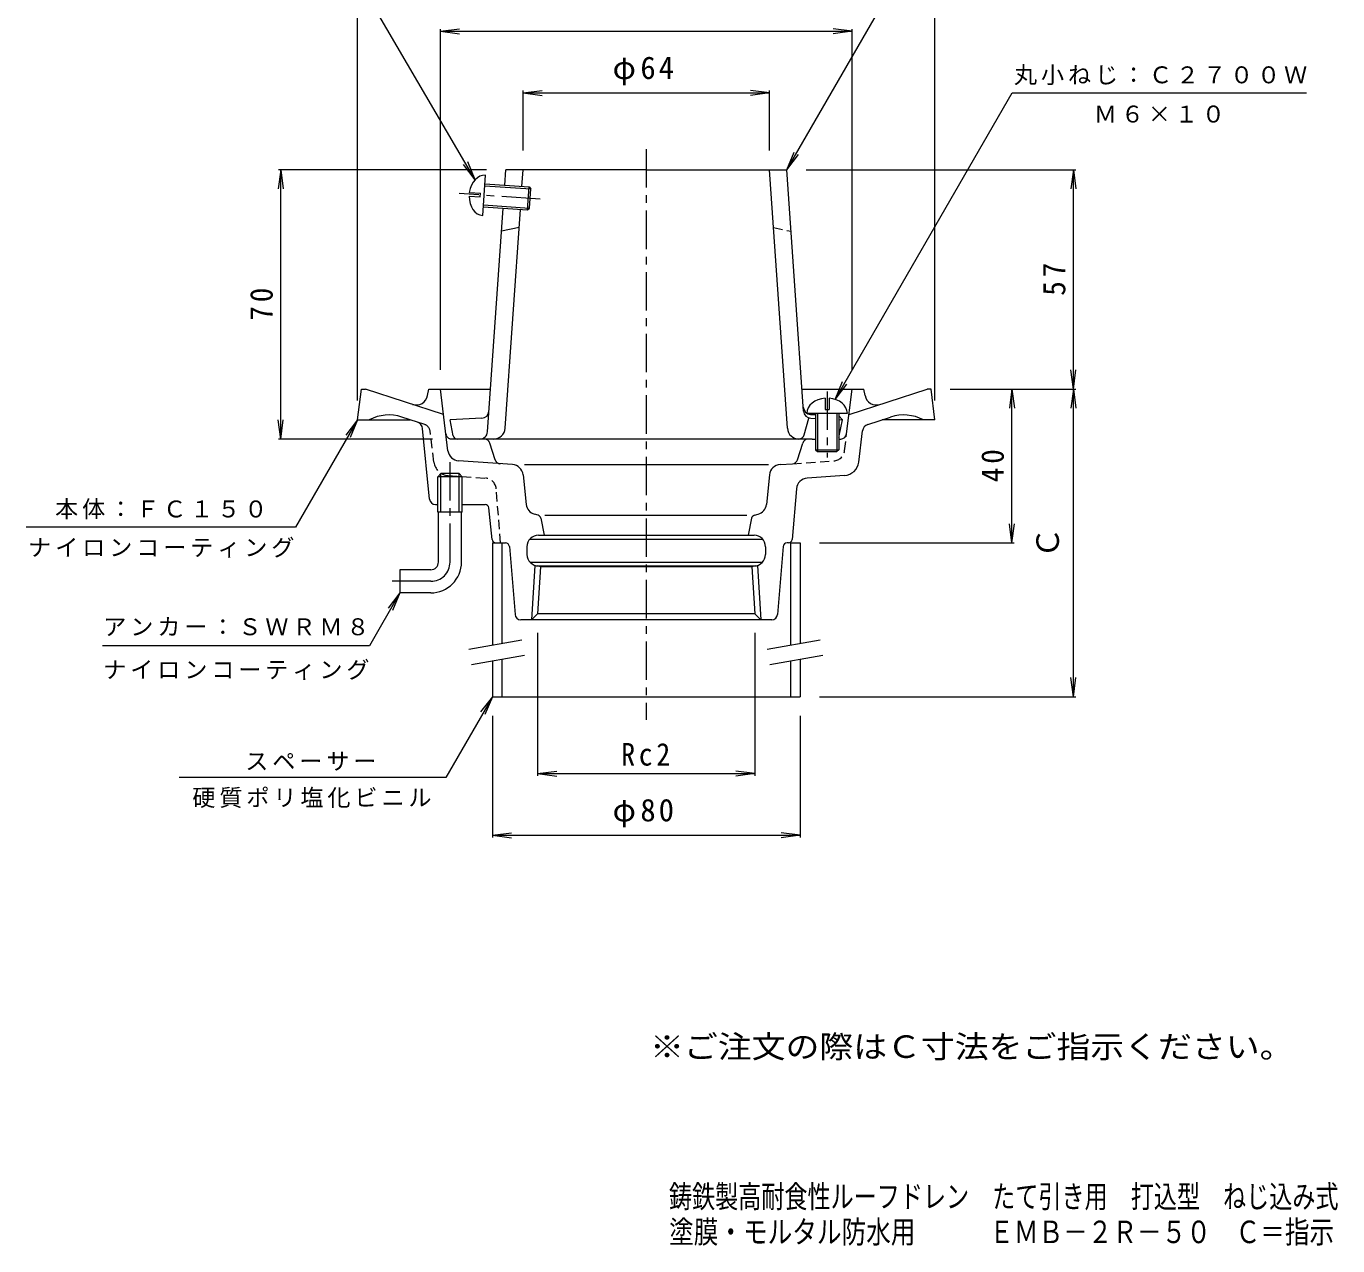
# Model space of a CAD drawing. Units: millimetres, scale not verified. Extents: x -193 to 147, y -230 to 258.
# Drawn here: x -193.5 to 147.4, y -229.8 to 87.2 of the extents above; entities that cross this region are included whole.
import ezdxf
from ezdxf.enums import TextEntityAlignment as Align

# ---------------------------------------------------------------- set-up
doc = ezdxf.new("R2010")
doc.units = ezdxf.units.MM
doc.header["$LTSCALE"] = 2
for name, pattern in [('CHAIN1', [8, 5, -1, 1, -1]), ('DASHED1', [1.8, 1.2, -0.6]), ('DOUBLE_CHAIN2', [12.8, 9, -1, 0.6, -0.6, 0.6, -1])]:
    doc.linetypes.add(name, pattern=pattern)
for name, color, linetype, lineweight in [('0-0', 3, 'Continuous', 9), ('0-2', 6, 'Continuous', 5), ('0-3', 4, 'Continuous', 9), ('0-4', 7, 'Continuous', 9), ('0-5', 7, 'Continuous', 9)]:
    doc.layers.add(name, color=color, linetype=linetype, lineweight=lineweight)
doc.layers.add('F-4', color=6, linetype='Continuous')
doc.layers.add('F-5', color=2, linetype='Continuous')
doc.styles.add('ＭＳ ゴシック', font='')
doc.styles.get('ＭＳ ゴシック').set_extended_font_data('MS Gothic')

msp = doc.modelspace()

# ---------------------------------------------------------------- linework, layer by layer
at = {"layer": '0-0', "linetype": 'CHAIN1'}
for p, q in [((-32.325, 55.288), (-32.325, -93.136)), ((-83.325, -52.091), (-83.325, -26.091)), ((-88.325, -57.091), (-99.325, -57.091))]:
    msp.add_line(p, q, dxfattribs=at)
at = {"layer": '0-0'}
for p, q in [((-107.325, -15.091), (-106.325, -7.091)), ((-106.325, -7.091), (-105.325, -7.091)), ((-85.014, -13.69), (-105.325, -7.091)), ((-89.167, -8.814), (-88.825, -7.091)), ((-88.825, -7.091), (-72.803, -7.091)), ((-83.855, -23.136), (-85.825, -7.091)), ((8.153, -7.091), (24.175, -7.091)), ((19.741, -18.774), (21.175, -7.091)), ((20.365, -13.69), (40.675, -7.091)), ((24.517, -8.814), (24.175, -7.091)), ((41.675, -7.091), (40.675, -7.091)), ((42.675, -15.091), (41.675, -7.091)), ((-107.325, -15.091), (-93.647, -15.091)), ((-91.81, -15.688), (-95.834, -14.38)), ((25.236, -16.313), (31.185, -14.38)), ((42.675, -15.091), (28.998, -15.091)), ((-88.618, -35.739), (-90.437, -17.393)), ((17.675, -20.091), (18.252, -20.091)), ((22.874, -26.078), (23.869, -17.971)), ((6.982, -25.471), (8.345, -21.141)), ((-67.116, -26.74), (-81.086, -25.763)), ((-64.005, -26.74), (-0.585, -26.74)), ((2.466, -26.74), (5.656, -26.517)), ((-85.685, -29.091), (-86.5, -29.891)), ((-80.15, -29.891), (-86.5, -29.891)), ((-86.5, -39.091), (-86.5, -29.891)), ((-80.965, -29.091), (-85.685, -29.091)), ((-85.685, -39.091), (-85.685, -29.091)), ((-80.15, -29.891), (-80.965, -29.091)), ((-80.965, -39.091), (-80.965, -29.091)), ((-80.15, -39.091), (-80.15, -29.891)), ((-64.341, -29.419), (-63.536, -37.076)), ((-0.308, -29.419), (-1.113, -37.076)), ((19.183, -29.581), (9.468, -30.26)), ((6.687, -33.006), (5.601, -46.173)), ((-87.125, -37.091), (-86.5, -37.091)), ((-80.15, -37.091), (-74.23, -37.091)), ((-80.15, -39.091), (-86.5, -39.091)), ((-86.325, -52.091), (-86.325, -39.091)), ((-80.324, -52.091), (-80.324, -39.091)), ((-72.415, -46.19), (-73.235, -37.991)), ((-60.411, -39.923), (-61.377, -39.647)), ((-59.705, -40.689), (-58.825, -45.091)), ((-58.692, -39.923), (-6.23, -39.923)), ((-4.944, -40.689), (-5.825, -45.091)), ((-4.238, -39.923), (-3.272, -39.647)), ((-72.325, -47.091), (-68.896, -47.091)), ((-62.561, -46.091), (-2.089, -46.091)), ((-60.325, -45.091), (-4.325, -45.091)), ((4.604, -47.091), (4.247, -47.091)), ((-67.899, -48.009), (-66.438, -65.714)), ((-63.325, -48.091), (-63.325, -50.091)), ((-1.325, -48.091), (-1.325, -50.091)), ((3.25, -48.009), (1.789, -65.714)), ((-96.325, -54.091), (-96.325, -60.091)), ((-88.325, -54.091), (-96.325, -54.091)), ((-62.561, -52.091), (-2.089, -52.091)), ((-61.248, -52.945), (-62.132, -67.091)), ((-59.794, -53.352), (-60.554, -65.513)), ((-60.325, -53.091), (-4.325, -53.091)), ((-4.855, -53.352), (-59.794, -53.352)), ((-4.855, -53.352), (-4.095, -65.513)), ((-3.402, -52.945), (-2.518, -67.091)), ((-88.325, -60.091), (-96.325, -60.091)), ((0.294, -67.091), (-64.943, -67.091)), ((-62.132, -67.091), (-60.554, -65.513)), ((-4.095, -65.513), (-60.554, -65.513)), ((-2.518, -67.091), (-4.095, -65.513))]:
    msp.add_line(p, q, dxfattribs=at)
at = {"layer": '0-0', "linetype": 'DASHED1'}
for p, q in [((-89.886, -16.313), (-91.81, -15.688)), ((-87.523, -26.078), (-88.519, -17.971)), ((19.205, -23.136), (19.736, -18.811)), ((5.656, -26.517), (16.437, -25.763)), ((-83.832, -29.581), (-74.117, -30.26)), ((-70.175, -47.091), (-71.337, -33.006))]:
    msp.add_line(p, q, dxfattribs=at)
at = {"layer": '0-0', "linetype": 'DOUBLE_CHAIN2'}
for p, q in [((-74.425, -20.091), (-82.901, -20.091)), ((-71.631, -25.471), (-72.994, -21.141))]:
    msp.add_line(p, q, dxfattribs=at)
at = {"layer": '0-0'}
for centre, radius, start, end in [((-92.109, -8.23), 3, 252.00015, 348.7693), ((27.46, -8.23), 3, 191.2307, 287.99985), ((-99.234, -24.842), 11, 71.99997, 117.56897), ((-92.428, -17.59), 2, 5.66527, 72.00005), ((25.855, -18.215), 2, 108.00063, 172.99997), ((34.584, -24.842), 11, 62.43103, 108.00003), ((9.776, -21.591), 1.5, 90, 162.53079), ((18.252, -18.591), 1.5, 270, 353.00053), ((-80.877, -22.771), 3, 186.99973, 266.00018), ((-67.325, -29.733), 3, 5.99991, 85.99994), ((2.675, -29.733), 3, 94.00006, 174.00009), ((5.551, -25.021), 1.5, 273.99835, 342.52943), ((18.904, -25.591), 4, 273.99982, 353.00014), ((9.677, -33.253), 3, 93.99959, 175.28308), ((-87.125, -35.591), 1.5, 185.66531, 270), ((-74.23, -38.091), 1, 5.7108, 90), ((-60.553, -36.763), 3, 186.00017, 254.05441), ((-4.097, -36.763), 3, 285.94559, 353.99983), ((-60.686, -40.885), 1, 11.30951, 74.05382), ((-3.964, -40.885), 1, 105.94618, 168.69049), ((-71.42, -46.091), 1, 185.71088, 270), ((-68.896, -48.091), 1, 4.71713, 90), ((-60.325, -48.091), 3, 90, 180), ((-4.325, -48.091), 3, 0, 90), ((4.247, -48.091), 1, 90, 175.28287), ((4.604, -46.091), 1, 270, 355.28287), ((-60.325, -50.091), 3, 180, 270), ((-4.325, -50.091), 3, 270, 0), ((-88.325, -52.091), 2, 270, 0), ((-88.325, -52.091), 8, 270, 0), ((-60.825, -55.066), 2, 58.97771, 84.26102), ((-3.825, -55.066), 2, 95.73898, 121.02229), ((-64.943, -65.591), 1.5, 184.71785, 270), ((0.294, -65.591), 1.5, 270, 355.28215)]:
    msp.add_arc(centre, radius, start, end, dxfattribs=at)
at = {"layer": '0-0', "linetype": 'DASHED1'}
for centre, radius, start, end in [((-90.504, -18.215), 2, 7.00003, 71.99937), ((16.228, -22.771), 3, 273.99982, 353.00027), ((-83.553, -25.591), 4, 186.99986, 266.00018), ((-74.327, -33.253), 3, 4.71692, 86.00041)]:
    msp.add_arc(centre, radius, start, end, dxfattribs=at)
at = {"layer": '0-0', "linetype": 'DOUBLE_CHAIN2'}
for centre, start, end in [((-82.901, -18.591), 186.99947, 270), ((-74.425, -21.591), 17.46921, 90), ((-70.201, -25.021), 197.47057, 266.00165)]:
    msp.add_arc(centre, 1.5, start, end, dxfattribs=at)
at = {"layer": '0-0', "linetype": 'CHAIN1'}
msp.add_arc((-88.325, -52.091), 5, 270, 0, dxfattribs=at)
at = {"layer": '0-2'}
for p, q in [((-74.834, 38.03), (-74.105, 48.505)), ((-69.114, 45.902), (-68.836, 49.909)), ((-32.325, 49.909), (-68.836, 49.909)), ((-64.625, 45.589), (-64.325, 49.909)), ((-32.325, 49.909), (4.186, 49.909)), ((4.353, -17.299), (-0.325, 49.909)), ((8.552, -12.821), (4.186, 49.909)), ((-74.296, 45.761), (-62.325, 44.928)), ((-74.261, 46.26), (-62.789, 45.462)), ((-63.205, 39.476), (-62.789, 45.462)), ((-62.789, 45.462), (-62.325, 44.928)), ((-62.672, 39.94), (-62.325, 44.928)), ((-78.377, 43.038), (-75.502, 42.838)), ((-78.307, 44.036), (-75.432, 43.836)), ((-75.502, 42.838), (-75.432, 43.836)), ((-74.678, 40.275), (-63.205, 39.476)), ((-74.643, 40.774), (-62.672, 39.94)), ((-73.578, -18.23), (-69.531, 39.916)), ((-69.002, -17.299), (-65.042, 39.604)), ((-63.205, 39.476), (-62.672, 39.94)), ((-65.369, 34.909), (-69.949, 33.909)), ((14.175, -9.496), (14.175, -12.378)), ((15.175, -9.496), (15.175, -12.378)), ((9.425, -13.378), (19.925, -13.378)), ((11.675, -13.378), (11.675, -22.878)), ((12.175, -13.378), (12.175, -23.378)), ((14.175, -12.378), (15.175, -12.378)), ((17.175, -13.378), (17.175, -23.378)), ((17.675, -13.378), (17.675, -22.878)), ((-75.097, -14.679), (-83.325, -15.091)), ((-82.485, -19.287), (-83.325, -15.091)), ((8.729, -18.99), (9.925, -14.653)), ((10.378, -13.675), (11.675, -13.74)), ((10.447, -14.679), (11.675, -14.741)), ((17.675, -14.04), (18.675, -15.091)), ((17.675, -15.041), (18.675, -15.091)), ((17.836, -19.287), (18.675, -15.091)), ((10.794, -20.091), (-81.505, -20.091)), ((10.794, -20.091), (11.675, -20.091)), ((11.675, -22.878), (17.675, -22.878)), ((11.675, -22.878), (12.175, -23.378)), ((12.175, -23.378), (17.175, -23.378)), ((17.675, -22.878), (17.175, -23.378))]:
    msp.add_line(p, q, dxfattribs=at)
at = {"layer": '0-2', "linetype": 'CHAIN1'}
for p, q in [((-59.905, 42.254), (-80.918, 43.716)), ((14.675, -7.724), (14.675, -24.928))]:
    msp.add_line(p, q, dxfattribs=at)
at = {"layer": '0-2', "linetype": 'DASHED1'}
msp.add_line((0.719, 34.909), (5.3, 33.909), dxfattribs=at)
at = {"layer": '0-2'}
for centre, radius, start, end in [((-75.197, -12.682), 2, 272.86215, 356.01863), ((10.477, -11.677), 2, 183.98137, 267.13785), ((10.547, -12.682), 2, 183.98137, 267.13785), ((-81.505, -19.091), 1, 191.30994, 270), ((-75.573, -18.091), 2, 270, 356.01863), ((-71.995, -17.091), 3, 270, 356.01863), ((7.346, -17.091), 3, 183.98137, 270), ((7.283, -18.591), 1.5, 272.38795, 344.57768), ((16.856, -19.091), 1, 325.06651, 348.69006)]:
    msp.add_arc(centre, radius, start, end, dxfattribs=at)
for centre, major_axis, start_param, end_param in [((-74.469, 43.268), (0.365, 5.237), 0, 1.4754083), ((-74.469, 43.268), (0.365, 5.237), 1.6661844, 3.1415927), ((14.675, -13.378), (5.25, 0), 1.6661844, 3.1415927), ((14.675, -13.378), (5.25, 0), 6.2831853, 7.7585936)]:
    msp.add_ellipse(centre, major_axis=major_axis, ratio=0.7428, start_param=start_param, end_param=end_param, dxfattribs=at)
at = {"layer": '0-3'}
for p, q in [((-72.325, -47.091), (-72.325, -73.668)), ((-69.825, -47.091), (-69.825, -73.227)), ((5.175, -47.091), (7.675, -47.091)), ((5.175, -47.091), (5.175, -73.668)), ((7.675, -47.091), (7.675, -73.227)), ((-72.325, -77.729), (-72.325, -87.091)), ((-69.825, -77.289), (-69.825, -87.091)), ((5.175, -77.729), (5.175, -87.091)), ((7.675, -77.289), (7.675, -87.091)), ((-72.325, -87.091), (7.675, -87.091))]:
    msp.add_line(p, q, dxfattribs=at)
at = {"layer": '0-3', "color": 7}
for p, q in [((-78.438, -74.746), (-64.651, -72.315)), ((-0.938, -74.746), (12.849, -72.315)), ((-77.743, -78.685), (-63.956, -76.254)), ((-0.244, -78.685), (13.544, -76.254))]:
    msp.add_line(p, q, dxfattribs=at)
at = {"layer": '0-4'}
for p, q in [((-107.325, -10.091), (-107.325, 102.509)), ((42.675, -10.091), (42.675, 102.509)), ((-85.825, 85.909), (-80.867, 86.562)), ((-85.825, -2.091), (-85.825, 86.509)), ((-85.825, 85.909), (21.175, 85.909)), ((-85.825, 85.909), (-80.867, 85.257)), ((21.175, 85.909), (16.218, 86.562)), ((21.175, 85.909), (16.218, 85.257)), ((21.175, -2.091), (21.175, 86.509)), ((-64.325, 69.909), (-59.367, 70.562)), ((-64.325, 54.909), (-64.325, 70.509)), ((-64.325, 69.909), (-0.325, 69.909)), ((-64.325, 69.909), (-59.367, 69.257)), ((-0.325, 69.909), (-5.282, 70.562)), ((-0.325, 69.909), (-5.282, 69.257)), ((-0.325, 54.909), (-0.325, 70.509)), ((-127.325, 49.909), (-127.977, 44.952)), ((-73.836, 49.909), (-127.925, 49.909)), ((-127.325, -20.091), (-127.325, 49.909)), ((-127.325, 49.909), (-126.672, 44.952)), ((9.186, 49.909), (79.275, 49.909)), ((78.675, 49.909), (78.023, 44.952)), ((78.675, -7.091), (78.675, 49.909)), ((78.675, 49.909), (79.328, 44.952)), ((78.675, -7.091), (78.023, -2.134)), ((78.675, -7.091), (79.328, -2.134)), ((46.675, -7.091), (79.275, -7.091)), ((62.675, -7.091), (62.023, -12.048)), ((62.675, -47.091), (62.675, -7.091)), ((62.675, -7.091), (63.328, -12.048)), ((78.675, -7.091), (78.023, -12.048)), ((78.675, -87.091), (78.675, -7.091)), ((78.675, -7.091), (79.328, -12.048)), ((-127.325, -20.091), (-127.977, -15.134)), ((-127.325, -20.091), (-126.672, -15.134)), ((-87.901, -20.091), (-127.925, -20.091)), ((62.675, -47.091), (62.023, -42.134)), ((62.675, -47.091), (63.328, -42.134)), ((12.675, -47.091), (63.275, -47.091)), ((-60.554, -70.513), (-60.554, -107.691)), ((-4.095, -70.513), (-4.095, -107.691)), ((78.675, -87.091), (78.023, -82.134)), ((78.675, -87.091), (79.328, -82.134)), ((12.675, -87.091), (79.275, -87.091)), ((-72.325, -92.091), (-72.325, -123.691)), ((7.675, -92.091), (7.675, -123.691)), ((-60.554, -107.091), (-55.597, -106.438)), ((-60.554, -107.091), (-4.095, -107.091)), ((-60.554, -107.091), (-55.597, -107.743)), ((-4.095, -107.091), (-9.053, -106.438)), ((-4.095, -107.091), (-9.053, -107.743)), ((-72.325, -123.091), (-67.367, -122.438)), ((7.675, -123.091), (2.718, -122.438)), ((-72.325, -123.091), (7.675, -123.091)), ((-72.325, -123.091), (-67.367, -123.743)), ((7.675, -123.091), (2.718, -123.743))]:
    msp.add_line(p, q, dxfattribs=at)
at = {"layer": '0-5'}
for p, q in [((4.186, 49.909), (45.756, 121.909)), ((-76.814, 47.328), (-113.314, 109.888)), ((16.745, -9.794), (62.761, 69.909)), ((62.761, 69.909), (139.209, 69.909)), ((-76.814, 47.328), (-79.857, 51.295)), ((-76.814, 47.328), (-78.727, 51.947)), ((4.186, 49.909), (6.1, 54.529)), ((4.186, 49.909), (7.23, 53.876)), ((16.745, -9.794), (18.658, -5.175)), ((16.745, -9.794), (19.788, -5.827)), ((-107.325, -15.091), (-123.443, -43.008)), ((-107.325, -15.091), (-110.368, -19.058)), ((-107.325, -15.091), (-109.238, -19.71)), ((-123.443, -43.008), (-193.454, -43.008)), ((-96.325, -60.091), (-104.276, -73.864)), ((-96.325, -60.091), (-99.368, -64.058)), ((-96.325, -60.091), (-98.238, -64.71)), ((-104.276, -73.864), (-173.62, -73.864)), ((-72.325, -87.091), (-84.449, -108.091)), ((-72.325, -87.091), (-75.368, -91.058)), ((-72.325, -87.091), (-74.238, -91.71)), ((-84.449, -108.091), (-153.694, -108.091))]:
    msp.add_line(p, q, dxfattribs=at)

# ---------------------------------------------------------------- texts
at = {"layer": '0-4', "color": 2, "style": 'ＭＳ ゴシック'}
msp.add_text('Ｃ', height=5.865, rotation=90, dxfattribs=at).set_placement((76.675, -51.091), align=Align.BOTTOM_LEFT)
at = {"layer": '0-4', "color": 2, "char_height": 5.865, "attachment_point": 7, "style": 'ＭＳ ゴシック'}
for s, insert in [('\\T1.19;φ64', (-41.075, 71.909)), ('\\T1.27;\\W0.9;Rc2', (-38.825, -105.091)), ('\\T1.19;φ80', (-41.075, -121.091))]:
    msp.add_mtext(s, dxfattribs=dict(at, insert=insert))
at = {"layer": '0-4', "color": 2, "char_height": 5.865, "attachment_point": 7, "rotation": 90, "style": 'ＭＳ ゴシック'}
for s, insert in [('\\T1.27;\\W0.95;57', (76.675, 17.159)), ('\\T1.27;\\W0.95;70', (-129.325, 10.659)), ('\\T1.27;\\W0.95;40', (60.675, -31.341))]:
    msp.add_mtext(s, dxfattribs=dict(at, insert=insert))
at = {"layer": '0-5', "char_height": 4.399, "attachment_point": 7, "style": 'ＭＳ ゴシック'}
for s, insert in [('\\T1.17;丸小ねじ：Ｃ２７００Ｗ', (63.227, 71.902)), ('\\T1.17;Ｍ６×１０', (83.985, 62.13)), ('\\T1.17;本体：ＦＣ１５０', (-185.948, -40.957)), ('\\T1.17;ナイロンコーティング', (-192.948, -50.966)), ('\\T1.17;アンカー：ＳＷＲＭ８', (-173.448, -71.328)), ('\\T1.17;ナイロンコーティング', (-173.448, -82.718)), ('\\T1.17;スペーサー', (-136.53, -106.33)), ('\\T1.17;硬質ポリ塩化ビニル', (-150.293, -116.018))]:
    msp.add_mtext(s, dxfattribs=dict(at, insert=insert))
at = {"layer": 'F-4', "style": 'ＭＳ ゴシック'}
for s, width, p in [('鋳鉄製高耐食性ルーフドレン\u3000たて引き用\u3000打込型\u3000ねじ込み式', 0.75, (-26.426, -221.727)), ('塗膜・モルタル防水用\u3000\u3000\u3000ＥＭＢ－２Ｒ－５０\u3000Ｃ＝指示', 0.8, (-26.381, -230.923))]:
    msp.add_text(s, height=5.865, dxfattribs=dict(at, width=width)).set_placement(p, align=Align.BOTTOM_LEFT)
at = {"layer": 'F-5', "style": 'ＭＳ ゴシック', "width": 1.1}
msp.add_text('※ご注文の際はＣ寸法をご指示ください。', height=5.865, dxfattribs=at).set_placement((-31.336, -182.765), align=Align.BOTTOM_LEFT)

doc.saveas('drawing.dxf')
